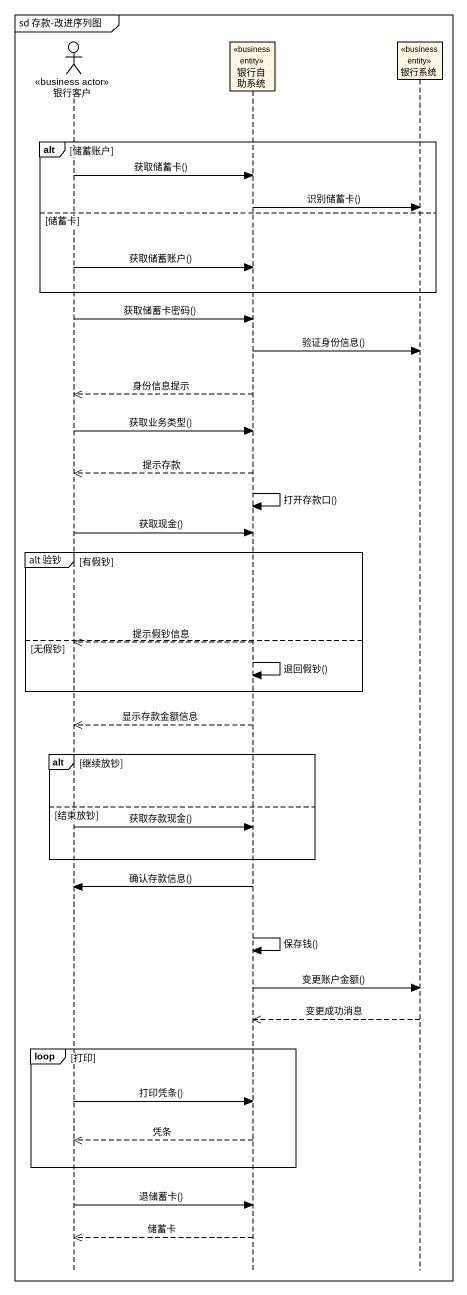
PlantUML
@startuml
mainframe sd 存款-改进序列图
hide footbox
actor 银行客户 <<business actor>>
participant 银行自助系统 <<business entity>>
participant 银行系统 <<business entity>>

alt 储蓄账户
  银行客户 -> 银行自助系统 : 获取储蓄卡()
  银行自助系统 -> 银行系统 : 识别储蓄卡()
else 储蓄卡
  银行客户 -> 银行自助系统 : 获取储蓄账户()
end
银行客户 -> 银行自助系统 : 获取储蓄卡密码()
银行自助系统 -> 银行系统 : 验证身份信息()
银行自助系统 -->> 银行客户 : 身份信息提示
银行客户 -> 银行自助系统 : 获取业务类型()
银行自助系统 -->> 银行客户 : 提示存款
银行自助系统 -> 银行自助系统 : 打开存款口()
银行客户 -> 银行自助系统 : 获取现金()
group alt 验钞 [有假钞]
else 无假钞
  银行自助系统 -->> 银行客户 : 提示假钞信息
  银行自助系统 -> 银行自助系统 : 退回假钞()
end
银行自助系统 -->> 银行客户 : 显示存款金额信息
alt 继续放钞
else 结束放钞
  银行客户 -> 银行自助系统 : 获取存款现金()
end
银行自助系统 -> 银行客户 : 确认存款信息()
银行自助系统 -> 银行自助系统 : 保存钱()
银行自助系统 -> 银行系统 : 变更账户金额()
银行系统 -->> 银行自助系统 : 变更成功消息
loop 打印
  银行客户 -> 银行自助系统 : 打印凭条()
  银行自助系统 -->> 银行客户 : 凭条
end
银行客户 -> 银行自助系统 : 退储蓄卡()
银行自助系统 -->> 银行客户 : 储蓄卡
@enduml
